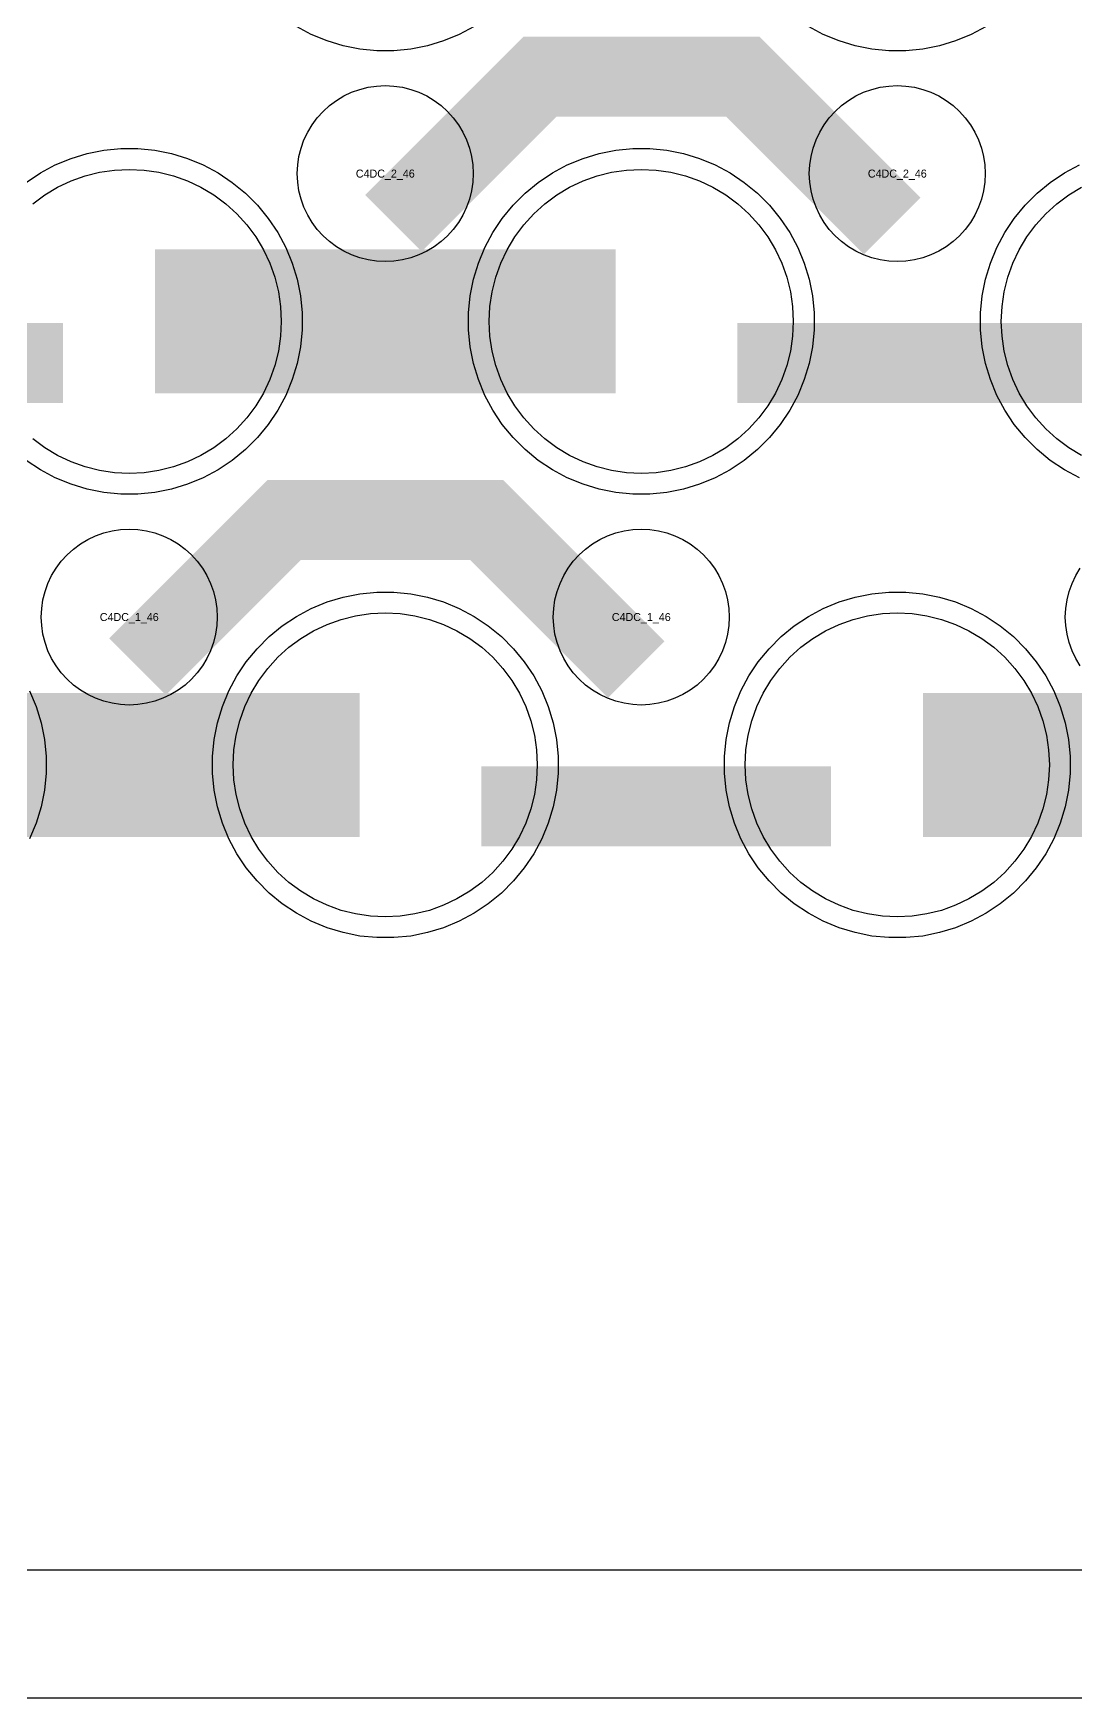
# Model space of a CAD drawing. Extents: x -11880 to 11880, y -14992 to 14992.
# Drawn here: x 2690 to 3016, y -14992 to -14472 of the extents above; entities that cross this region are included whole.
import ezdxf
from ezdxf.enums import TextEntityAlignment as Align

# ---------------------------------------------------------------- set-up
doc = ezdxf.new("R2010")
doc.units = 0
doc.header["$MEASUREMENT"] = 0
for name, color, linetype in [('GDS_775_DT_237', 138, 'CONTINUOUS'), ('OUTLINE', 30, 'CONTINUOUS'), ('RDL1_FS', 34, 'CONTINUOUS'), ('RDL_BS', 160, 'CONTINUOUS')]:
    doc.layers.add(name, color=color, linetype=linetype)

msp = doc.modelspace()

# ---------------------------------------------------------------- linework, layer by layer
at = {"layer": 'OUTLINE'}
for points in [[(-11880, -14992.5), (11880, -14992.5), (11880, 14992.5), (-11880, 14992.5)], [(-11840, -14952.5), (11840, -14952.5), (11840, 14952.5), (-11840, 14952.5)]]:
    msp.add_lwpolyline(points, close=True, dxfattribs=at)
at = {"layer": 'RDL1_FS', "color": 241, "true_color": 0xf7abae}
for points in [[(2689.86, -14525.711), (2693.605, -14522.933), (2697.605, -14520.535), (2701.819, -14518.543), (2706.209, -14516.971), (2710.732, -14515.839), (2715.343, -14515.155), (2720, -14514.926), (2724.657, -14515.155), (2729.268, -14515.839), (2733.791, -14516.971), (2738.181, -14518.543), (2742.395, -14520.535), (2746.395, -14522.933), (2750.14, -14525.711), (2753.594, -14528.841), (2756.724, -14532.295), (2759.502, -14536.04), (2761.9, -14540.04), (2763.892, -14544.254), (2765.464, -14548.644), (2766.596, -14553.167), (2767.28, -14557.778), (2767.509, -14562.435), (2767.28, -14567.092), (2766.596, -14571.703), (2765.464, -14576.226), (2763.892, -14580.616), (2761.9, -14584.83), (2759.502, -14588.83), (2756.724, -14592.575), (2753.594, -14596.029), (2750.14, -14599.159), (2746.395, -14601.937), (2742.395, -14604.335), (2738.181, -14606.327), (2733.791, -14607.899), (2729.268, -14609.031), (2724.657, -14609.715), (2720, -14609.944), (2715.343, -14609.715), (2710.732, -14609.031), (2706.209, -14607.899), (2701.819, -14606.327), (2697.605, -14604.335), (2693.605, -14601.937), (2689.86, -14599.159)], [(3017.605, -14604.335), (3013.605, -14601.937), (3009.86, -14599.159), (3006.406, -14596.029), (3003.276, -14592.575), (3000.498, -14588.83), (2998.1, -14584.83), (2996.108, -14580.616), (2994.536, -14576.226), (2993.404, -14571.703), (2992.72, -14567.092), (2992.491, -14562.435), (2992.72, -14557.778), (2993.404, -14553.167), (2994.536, -14548.644), (2996.108, -14544.254), (2998.1, -14540.04), (3000.498, -14536.04), (3003.276, -14532.295), (3006.406, -14528.841), (3009.86, -14525.711), (3013.605, -14522.933), (3017.605, -14520.535)]]:
    msp.add_lwpolyline(points, dxfattribs=at)
msp.add_lwpolyline([(2880, -14609.944), (2875.343, -14609.715), (2870.732, -14609.031), (2866.209, -14607.899), (2861.819, -14606.327), (2857.605, -14604.335), (2853.605, -14601.937), (2849.86, -14599.159), (2846.406, -14596.029), (2843.276, -14592.575), (2840.498, -14588.83), (2838.1, -14584.83), (2836.108, -14580.616), (2834.536, -14576.226), (2833.404, -14571.703), (2832.72, -14567.092), (2832.491, -14562.435), (2832.72, -14557.778), (2833.404, -14553.167), (2834.536, -14548.644), (2836.108, -14544.254), (2838.1, -14540.04), (2840.498, -14536.04), (2843.276, -14532.295), (2846.406, -14528.841), (2849.86, -14525.711), (2853.605, -14522.933), (2857.605, -14520.535), (2861.819, -14518.543), (2866.209, -14516.971), (2870.732, -14515.839), (2875.343, -14515.155), (2880, -14514.926), (2884.657, -14515.155), (2889.268, -14515.839), (2893.791, -14516.971), (2898.181, -14518.543), (2902.395, -14520.535), (2906.395, -14522.933), (2910.14, -14525.711), (2913.594, -14528.841), (2916.724, -14532.295), (2919.502, -14536.04), (2921.9, -14540.04), (2923.892, -14544.254), (2925.464, -14548.644), (2926.596, -14553.167), (2927.28, -14557.778), (2927.509, -14562.435), (2927.28, -14567.092), (2926.596, -14571.703), (2925.464, -14576.226), (2923.892, -14580.616), (2921.9, -14584.83), (2919.502, -14588.83), (2916.724, -14592.575), (2913.594, -14596.029), (2910.14, -14599.159), (2906.395, -14601.937), (2902.395, -14604.335), (2898.181, -14606.327), (2893.791, -14607.899), (2889.268, -14609.031), (2884.657, -14609.715)], close=True, dxfattribs=at)
for points in [[(2728.002, -14562.435, 45, 45, 0), (2800.002, -14562.435, 45, 45, 0)], [(2800.002, -14562.435, 45, 45, 0), (2872.002, -14562.435, 45, 45, 0)]]:
    msp.add_lwpolyline(points, format="xyseb", dxfattribs=at)
at = {"layer": 'RDL1_FS'}
for points in [[(2800, -14748.509), (2795.343, -14748.28), (2790.732, -14747.596), (2786.209, -14746.464), (2781.819, -14744.892), (2777.605, -14742.9), (2773.605, -14740.502), (2769.86, -14737.724), (2766.406, -14734.594), (2763.276, -14731.14), (2760.498, -14727.395), (2758.1, -14723.395), (2756.108, -14719.181), (2754.536, -14714.791), (2753.404, -14710.268), (2752.72, -14705.657), (2752.491, -14701), (2752.72, -14696.343), (2753.404, -14691.732), (2754.536, -14687.209), (2756.108, -14682.819), (2758.1, -14678.605), (2760.498, -14674.605), (2763.276, -14670.86), (2766.406, -14667.406), (2769.86, -14664.276), (2773.605, -14661.498), (2777.605, -14659.1), (2781.819, -14657.108), (2786.209, -14655.536), (2790.732, -14654.404), (2795.343, -14653.72), (2800, -14653.491), (2804.657, -14653.72), (2809.268, -14654.404), (2813.791, -14655.536), (2818.181, -14657.108), (2822.395, -14659.1), (2826.395, -14661.498), (2830.14, -14664.276), (2833.594, -14667.406), (2836.724, -14670.86), (2839.502, -14674.605), (2841.9, -14678.605), (2843.892, -14682.819), (2845.464, -14687.209), (2846.596, -14691.732), (2847.28, -14696.343), (2847.509, -14701), (2847.28, -14705.657), (2846.596, -14710.268), (2845.464, -14714.791), (2843.892, -14719.181), (2841.9, -14723.395), (2839.502, -14727.395), (2836.724, -14731.14), (2833.594, -14734.594), (2830.14, -14737.724), (2826.395, -14740.502), (2822.395, -14742.9), (2818.181, -14744.892), (2813.791, -14746.464), (2809.268, -14747.596), (2804.657, -14748.28)], [(2960, -14748.509), (2955.343, -14748.28), (2950.732, -14747.596), (2946.209, -14746.464), (2941.819, -14744.892), (2937.605, -14742.9), (2933.605, -14740.502), (2929.86, -14737.724), (2926.406, -14734.594), (2923.276, -14731.14), (2920.498, -14727.395), (2918.1, -14723.395), (2916.108, -14719.181), (2914.536, -14714.791), (2913.404, -14710.268), (2912.72, -14705.657), (2912.491, -14701), (2912.72, -14696.343), (2913.404, -14691.732), (2914.536, -14687.209), (2916.108, -14682.819), (2918.1, -14678.605), (2920.498, -14674.605), (2923.276, -14670.86), (2926.406, -14667.406), (2929.86, -14664.276), (2933.605, -14661.498), (2937.605, -14659.1), (2941.819, -14657.108), (2946.209, -14655.536), (2950.732, -14654.404), (2955.343, -14653.72), (2960, -14653.491), (2964.657, -14653.72), (2969.268, -14654.404), (2973.791, -14655.536), (2978.181, -14657.108), (2982.395, -14659.1), (2986.395, -14661.498), (2990.14, -14664.276), (2993.594, -14667.406), (2996.724, -14670.86), (2999.502, -14674.605), (3001.9, -14678.605), (3003.892, -14682.819), (3005.464, -14687.209), (3006.596, -14691.732), (3007.28, -14696.343), (3007.509, -14701), (3007.28, -14705.657), (3006.596, -14710.268), (3005.464, -14714.791), (3003.892, -14719.181), (3001.9, -14723.395), (2999.502, -14727.395), (2996.724, -14731.14), (2993.594, -14734.594), (2990.14, -14737.724), (2986.395, -14740.502), (2982.395, -14742.9), (2978.181, -14744.892), (2973.791, -14746.464), (2969.268, -14747.596), (2964.657, -14748.28)]]:
    msp.add_lwpolyline(points, close=True, dxfattribs=at)
for points in [[(2648.002, -14701, 45, 45, 0), (2720.002, -14701, 45, 45, 0)], [(2720.002, -14701, 45, 45, 0), (2792.002, -14701, 45, 45, 0)], [(2968.002, -14701, 45, 45, 0), (3040.002, -14701, 45, 45, 0)]]:
    msp.add_lwpolyline(points, format="xyseb", dxfattribs=at)
at = {"layer": 'RDL_BS', "color": 241, "true_color": 0xf7abae}
for points in [[(2827.777, -14470.253), (2823.115, -14472.745), (2818.205, -14474.776), (2813.165, -14476.307), (2807.938, -14477.353), (2802.644, -14477.87), (2797.356, -14477.87), (2792.062, -14477.353), (2786.835, -14476.307), (2781.795, -14474.776), (2776.885, -14472.745), (2772.223, -14470.253)], [(2987.777, -14470.253), (2983.115, -14472.745), (2978.205, -14474.776), (2973.165, -14476.307), (2967.938, -14477.353), (2962.644, -14477.87), (2957.356, -14477.87), (2952.062, -14477.353), (2946.835, -14476.307), (2941.795, -14474.776), (2936.885, -14472.745), (2932.223, -14470.253)], [(2687.809, -14518.999), (2692.223, -14516.052), (2696.885, -14513.56), (2701.795, -14511.529), (2706.835, -14509.998), (2712.062, -14508.952), (2717.356, -14508.435), (2722.644, -14508.435), (2727.938, -14508.952), (2733.165, -14509.998), (2738.205, -14511.529), (2743.115, -14513.56), (2747.777, -14516.052), (2752.191, -14518.999), (2756.292, -14522.361), (2760.074, -14526.143), (2763.436, -14530.244), (2766.383, -14534.658), (2768.875, -14539.32), (2770.906, -14544.23), (2772.437, -14549.27), (2773.483, -14554.497), (2774, -14559.791), (2774, -14565.079), (2773.483, -14570.373), (2772.437, -14575.6), (2770.906, -14580.64), (2768.875, -14585.55), (2766.383, -14590.212), (2763.436, -14594.626), (2760.074, -14598.727), (2756.292, -14602.509), (2752.191, -14605.871), (2747.777, -14608.818), (2743.115, -14611.31), (2738.205, -14613.341), (2733.165, -14614.872), (2727.938, -14615.918), (2722.644, -14616.435), (2717.356, -14616.435), (2712.062, -14615.918), (2706.835, -14614.872), (2701.795, -14613.341), (2696.885, -14611.31), (2692.223, -14608.818), (2687.809, -14605.871)], [(3016.885, -14611.31), (3012.223, -14608.818), (3007.809, -14605.871), (3003.708, -14602.509), (2999.926, -14598.727), (2996.564, -14594.626), (2993.617, -14590.212), (2991.125, -14585.55), (2989.094, -14580.64), (2987.563, -14575.6), (2986.517, -14570.373), (2986, -14565.079), (2986, -14559.791), (2986.517, -14554.497), (2987.563, -14549.27), (2989.094, -14544.23), (2991.125, -14539.32), (2993.617, -14534.658), (2996.564, -14530.244), (2999.926, -14526.143), (3003.708, -14522.361), (3007.809, -14518.999), (3012.223, -14516.052), (3016.885, -14513.56)]]:
    msp.add_lwpolyline(points, dxfattribs=at)
at = {"layer": 'RDL_BS'}
for points in [[(2802.562, -14531.749, 25, 25, 0), (2848.377, -14485.934, 25, 25, 0), (2881.93, -14485.934, 25, 25, 0)], [(2958.401, -14532.648, 25, 25, 0), (2911.687, -14485.934, 25, 25, 0), (2881.929, -14485.934, 25, 25, 0)], [(2722.562, -14670.314, 25, 25, 0), (2768.377, -14624.499, 25, 25, 0), (2801.93, -14624.499, 25, 25, 0)], [(2878.401, -14671.213, 25, 25, 0), (2831.687, -14624.499, 25, 25, 0), (2801.929, -14624.499, 25, 25, 0)], [(2830.016, -14714.013, 25, 25, 0), (2939.281, -14714.013, 25, 25, 0)]]:
    msp.add_lwpolyline(points, format="xyseb", dxfattribs=at)
for points in [[(2800, -14543.741), (2797.307, -14543.609), (2794.635, -14543.213), (2792.016, -14542.556), (2789.481, -14541.649), (2787.044, -14540.497), (2784.72, -14539.104), (2782.557, -14537.501), (2780.558, -14535.689), (2778.746, -14533.69), (2777.143, -14531.527), (2775.75, -14529.203), (2774.598, -14526.766), (2773.691, -14524.231), (2773.034, -14521.612), (2772.638, -14518.94), (2772.506, -14516.247), (2772.638, -14513.554), (2773.034, -14510.882), (2773.691, -14508.263), (2774.598, -14505.728), (2775.75, -14503.291), (2777.143, -14500.967), (2778.746, -14498.804), (2780.558, -14496.805), (2782.557, -14494.993), (2784.72, -14493.39), (2787.044, -14491.997), (2789.481, -14490.845), (2792.016, -14489.938), (2794.635, -14489.281), (2797.307, -14488.885), (2800, -14488.753), (2802.693, -14488.885), (2805.365, -14489.281), (2807.984, -14489.938), (2810.519, -14490.845), (2812.956, -14491.997), (2815.28, -14493.39), (2817.443, -14494.993), (2819.442, -14496.805), (2821.254, -14498.804), (2822.857, -14500.967), (2824.25, -14503.291), (2825.402, -14505.728), (2826.309, -14508.263), (2826.966, -14510.882), (2827.362, -14513.554), (2827.494, -14516.247), (2827.362, -14518.94), (2826.966, -14521.612), (2826.309, -14524.231), (2825.402, -14526.766), (2824.25, -14529.203), (2822.857, -14531.527), (2821.254, -14533.69), (2819.442, -14535.689), (2817.443, -14537.501), (2815.28, -14539.104), (2812.956, -14540.497), (2810.519, -14541.649), (2807.984, -14542.556), (2805.365, -14543.213), (2802.693, -14543.609)], [(2960, -14543.741), (2957.307, -14543.609), (2954.635, -14543.213), (2952.016, -14542.556), (2949.481, -14541.649), (2947.044, -14540.497), (2944.72, -14539.104), (2942.557, -14537.501), (2940.558, -14535.689), (2938.746, -14533.69), (2937.143, -14531.527), (2935.75, -14529.203), (2934.598, -14526.766), (2933.691, -14524.231), (2933.034, -14521.612), (2932.638, -14518.94), (2932.506, -14516.247), (2932.638, -14513.554), (2933.034, -14510.882), (2933.691, -14508.263), (2934.598, -14505.728), (2935.75, -14503.291), (2937.143, -14500.967), (2938.746, -14498.804), (2940.558, -14496.805), (2942.557, -14494.993), (2944.72, -14493.39), (2947.044, -14491.997), (2949.481, -14490.845), (2952.016, -14489.938), (2954.635, -14489.281), (2957.307, -14488.885), (2960, -14488.753), (2962.693, -14488.885), (2965.365, -14489.281), (2967.984, -14489.938), (2970.519, -14490.845), (2972.956, -14491.997), (2975.28, -14493.39), (2977.443, -14494.993), (2979.442, -14496.805), (2981.254, -14498.804), (2982.857, -14500.967), (2984.25, -14503.291), (2985.402, -14505.728), (2986.309, -14508.263), (2986.966, -14510.882), (2987.362, -14513.554), (2987.494, -14516.247), (2987.362, -14518.94), (2986.966, -14521.612), (2986.309, -14524.231), (2985.402, -14526.766), (2984.25, -14529.203), (2982.857, -14531.527), (2981.254, -14533.69), (2979.442, -14535.689), (2977.443, -14537.501), (2975.28, -14539.104), (2972.956, -14540.497), (2970.519, -14541.649), (2967.984, -14542.556), (2965.365, -14543.213), (2962.693, -14543.609)], [(2720, -14682.306), (2717.307, -14682.174), (2714.635, -14681.778), (2712.016, -14681.121), (2709.481, -14680.214), (2707.044, -14679.062), (2704.72, -14677.669), (2702.557, -14676.066), (2700.558, -14674.254), (2698.746, -14672.255), (2697.143, -14670.092), (2695.75, -14667.768), (2694.598, -14665.331), (2693.691, -14662.796), (2693.034, -14660.177), (2692.638, -14657.505), (2692.506, -14654.812), (2692.638, -14652.119), (2693.034, -14649.447), (2693.691, -14646.828), (2694.598, -14644.293), (2695.75, -14641.856), (2697.143, -14639.532), (2698.746, -14637.369), (2700.558, -14635.37), (2702.557, -14633.558), (2704.72, -14631.955), (2707.044, -14630.562), (2709.481, -14629.41), (2712.016, -14628.503), (2714.635, -14627.846), (2717.307, -14627.45), (2720, -14627.318), (2722.693, -14627.45), (2725.365, -14627.846), (2727.984, -14628.503), (2730.519, -14629.41), (2732.956, -14630.562), (2735.28, -14631.955), (2737.443, -14633.558), (2739.442, -14635.37), (2741.254, -14637.369), (2742.857, -14639.532), (2744.25, -14641.856), (2745.402, -14644.293), (2746.309, -14646.828), (2746.966, -14649.447), (2747.362, -14652.119), (2747.494, -14654.812), (2747.362, -14657.505), (2746.966, -14660.177), (2746.309, -14662.796), (2745.402, -14665.331), (2744.25, -14667.768), (2742.857, -14670.092), (2741.254, -14672.255), (2739.442, -14674.254), (2737.443, -14676.066), (2735.28, -14677.669), (2732.956, -14679.062), (2730.519, -14680.214), (2727.984, -14681.121), (2725.365, -14681.778), (2722.693, -14682.174)], [(2880, -14682.306), (2877.307, -14682.174), (2874.635, -14681.778), (2872.016, -14681.121), (2869.481, -14680.214), (2867.044, -14679.062), (2864.72, -14677.669), (2862.557, -14676.066), (2860.558, -14674.254), (2858.746, -14672.255), (2857.143, -14670.092), (2855.75, -14667.768), (2854.598, -14665.331), (2853.691, -14662.796), (2853.034, -14660.177), (2852.638, -14657.505), (2852.506, -14654.812), (2852.638, -14652.119), (2853.034, -14649.447), (2853.691, -14646.828), (2854.598, -14644.293), (2855.75, -14641.856), (2857.143, -14639.532), (2858.746, -14637.369), (2860.558, -14635.37), (2862.557, -14633.558), (2864.72, -14631.955), (2867.044, -14630.562), (2869.481, -14629.41), (2872.016, -14628.503), (2874.635, -14627.846), (2877.307, -14627.45), (2880, -14627.318), (2882.693, -14627.45), (2885.365, -14627.846), (2887.984, -14628.503), (2890.519, -14629.41), (2892.956, -14630.562), (2895.28, -14631.955), (2897.443, -14633.558), (2899.442, -14635.37), (2901.254, -14637.369), (2902.857, -14639.532), (2904.25, -14641.856), (2905.402, -14644.293), (2906.309, -14646.828), (2906.966, -14649.447), (2907.362, -14652.119), (2907.494, -14654.812), (2907.362, -14657.505), (2906.966, -14660.177), (2906.309, -14662.796), (2905.402, -14665.331), (2904.25, -14667.768), (2902.857, -14670.092), (2901.254, -14672.255), (2899.442, -14674.254), (2897.443, -14676.066), (2895.28, -14677.669), (2892.956, -14679.062), (2890.519, -14680.214), (2887.984, -14681.121), (2885.365, -14681.778), (2882.693, -14682.174)], [(2797.356, -14755), (2792.062, -14754.483), (2786.835, -14753.437), (2781.795, -14751.906), (2776.885, -14749.875), (2772.223, -14747.383), (2767.809, -14744.436), (2763.708, -14741.074), (2759.926, -14737.292), (2756.564, -14733.191), (2753.617, -14728.777), (2751.125, -14724.115), (2749.094, -14719.205), (2747.563, -14714.165), (2746.517, -14708.938), (2746, -14703.644), (2746, -14698.356), (2746.517, -14693.062), (2747.563, -14687.835), (2749.094, -14682.795), (2751.125, -14677.885), (2753.617, -14673.223), (2756.564, -14668.809), (2759.926, -14664.708), (2763.708, -14660.926), (2767.809, -14657.564), (2772.223, -14654.617), (2776.885, -14652.125), (2781.795, -14650.094), (2786.835, -14648.563), (2792.062, -14647.517), (2797.356, -14647), (2802.644, -14647), (2807.938, -14647.517), (2813.165, -14648.563), (2818.205, -14650.094), (2823.115, -14652.125), (2827.777, -14654.617), (2832.191, -14657.564), (2836.292, -14660.926), (2840.074, -14664.708), (2843.436, -14668.809), (2846.383, -14673.223), (2848.875, -14677.885), (2850.906, -14682.795), (2852.437, -14687.835), (2853.483, -14693.062), (2854, -14698.356), (2854, -14703.644), (2853.483, -14708.938), (2852.437, -14714.165), (2850.906, -14719.205), (2848.875, -14724.115), (2846.383, -14728.777), (2843.436, -14733.191), (2840.074, -14737.292), (2836.292, -14741.074), (2832.191, -14744.436), (2827.777, -14747.383), (2823.115, -14749.875), (2818.205, -14751.906), (2813.165, -14753.437), (2807.938, -14754.483), (2802.644, -14755)], [(2957.356, -14755), (2952.062, -14754.483), (2946.835, -14753.437), (2941.795, -14751.906), (2936.885, -14749.875), (2932.223, -14747.383), (2927.809, -14744.436), (2923.708, -14741.074), (2919.926, -14737.292), (2916.564, -14733.191), (2913.617, -14728.777), (2911.125, -14724.115), (2909.094, -14719.205), (2907.563, -14714.165), (2906.517, -14708.938), (2906, -14703.644), (2906, -14698.356), (2906.517, -14693.062), (2907.563, -14687.835), (2909.094, -14682.795), (2911.125, -14677.885), (2913.617, -14673.223), (2916.564, -14668.809), (2919.926, -14664.708), (2923.708, -14660.926), (2927.809, -14657.564), (2932.223, -14654.617), (2936.885, -14652.125), (2941.795, -14650.094), (2946.835, -14648.563), (2952.062, -14647.517), (2957.356, -14647), (2962.644, -14647), (2967.938, -14647.517), (2973.165, -14648.563), (2978.205, -14650.094), (2983.115, -14652.125), (2987.777, -14654.617), (2992.191, -14657.564), (2996.292, -14660.926), (3000.074, -14664.708), (3003.436, -14668.809), (3006.383, -14673.223), (3008.875, -14677.885), (3010.906, -14682.795), (3012.437, -14687.835), (3013.483, -14693.062), (3014, -14698.356), (3014, -14703.644), (3013.483, -14708.938), (3012.437, -14714.165), (3010.906, -14719.205), (3008.875, -14724.115), (3006.383, -14728.777), (3003.436, -14733.191), (3000.074, -14737.292), (2996.292, -14741.074), (2992.191, -14744.436), (2987.777, -14747.383), (2983.115, -14749.875), (2978.205, -14751.906), (2973.165, -14753.437), (2967.938, -14754.483), (2962.644, -14755)]]:
    msp.add_lwpolyline(points, close=True, dxfattribs=at)
at = {"layer": 'RDL_BS', "color": 241, "true_color": 0xf7abae}
msp.add_lwpolyline([(2877.356, -14616.435), (2872.062, -14615.918), (2866.835, -14614.872), (2861.795, -14613.341), (2856.885, -14611.31), (2852.223, -14608.818), (2847.809, -14605.871), (2843.708, -14602.509), (2839.926, -14598.727), (2836.564, -14594.626), (2833.617, -14590.212), (2831.125, -14585.55), (2829.094, -14580.64), (2827.563, -14575.6), (2826.517, -14570.373), (2826, -14565.079), (2826, -14559.791), (2826.517, -14554.497), (2827.563, -14549.27), (2829.094, -14544.23), (2831.125, -14539.32), (2833.617, -14534.658), (2836.564, -14530.244), (2839.926, -14526.143), (2843.708, -14522.361), (2847.809, -14518.999), (2852.223, -14516.052), (2856.885, -14513.56), (2861.795, -14511.529), (2866.835, -14509.998), (2872.062, -14508.952), (2877.356, -14508.435), (2882.644, -14508.435), (2887.938, -14508.952), (2893.165, -14509.998), (2898.205, -14511.529), (2903.115, -14513.56), (2907.777, -14516.052), (2912.191, -14518.999), (2916.292, -14522.361), (2920.074, -14526.143), (2923.436, -14530.244), (2926.383, -14534.658), (2928.875, -14539.32), (2930.906, -14544.23), (2932.437, -14549.27), (2933.483, -14554.497), (2934, -14559.791), (2934, -14565.079), (2933.483, -14570.373), (2932.437, -14575.6), (2930.906, -14580.64), (2928.875, -14585.55), (2926.383, -14590.212), (2923.436, -14594.626), (2920.074, -14598.727), (2916.292, -14602.509), (2912.191, -14605.871), (2907.777, -14608.818), (2903.115, -14611.31), (2898.205, -14613.341), (2893.165, -14614.872), (2887.938, -14615.918), (2882.644, -14616.435)], close=True, dxfattribs=at)
for points in [[(2590.016, -14575.448, 25, 25, 0), (2699.281, -14575.448, 25, 25, 0)], [(2910.016, -14575.448, 25, 25, 0), (3019.281, -14575.448, 25, 25, 0)]]:
    msp.add_lwpolyline(points, format="xyseb", dxfattribs=at)
at = {"layer": 'RDL_BS'}
for points in [[(3017.143, -14670.092), (3015.75, -14667.768), (3014.598, -14665.331), (3013.691, -14662.796), (3013.034, -14660.177), (3012.638, -14657.505), (3012.506, -14654.812), (3012.638, -14652.119), (3013.034, -14649.447), (3013.691, -14646.828), (3014.598, -14644.293), (3015.75, -14641.856), (3017.143, -14639.532)], [(2688.875, -14677.885), (2690.906, -14682.795), (2692.437, -14687.835), (2693.483, -14693.062), (2694, -14698.356), (2694, -14703.644), (2693.483, -14708.938), (2692.437, -14714.165), (2690.906, -14719.205), (2688.875, -14724.115)]]:
    msp.add_lwpolyline(points, dxfattribs=at)

# ---------------------------------------------------------------- texts
at = {"layer": 'GDS_775_DT_237'}
for s, p in [('C4DC_2_46', (2800, -14516.247)), ('C4DC_2_46', (2800, -14516.247)), ('C4DC_2_46', (2960, -14516.247)), ('C4DC_2_46', (2960, -14516.247)), ('C4DC_1_46', (2720, -14654.812)), ('C4DC_1_46', (2720, -14654.812)), ('C4DC_1_46', (2880, -14654.812)), ('C4DC_1_46', (2880, -14654.812))]:
    msp.add_text(s, height=2.5, dxfattribs=at).set_placement(p, align=Align.MIDDLE_CENTER)

doc.saveas('drawing.dxf')
